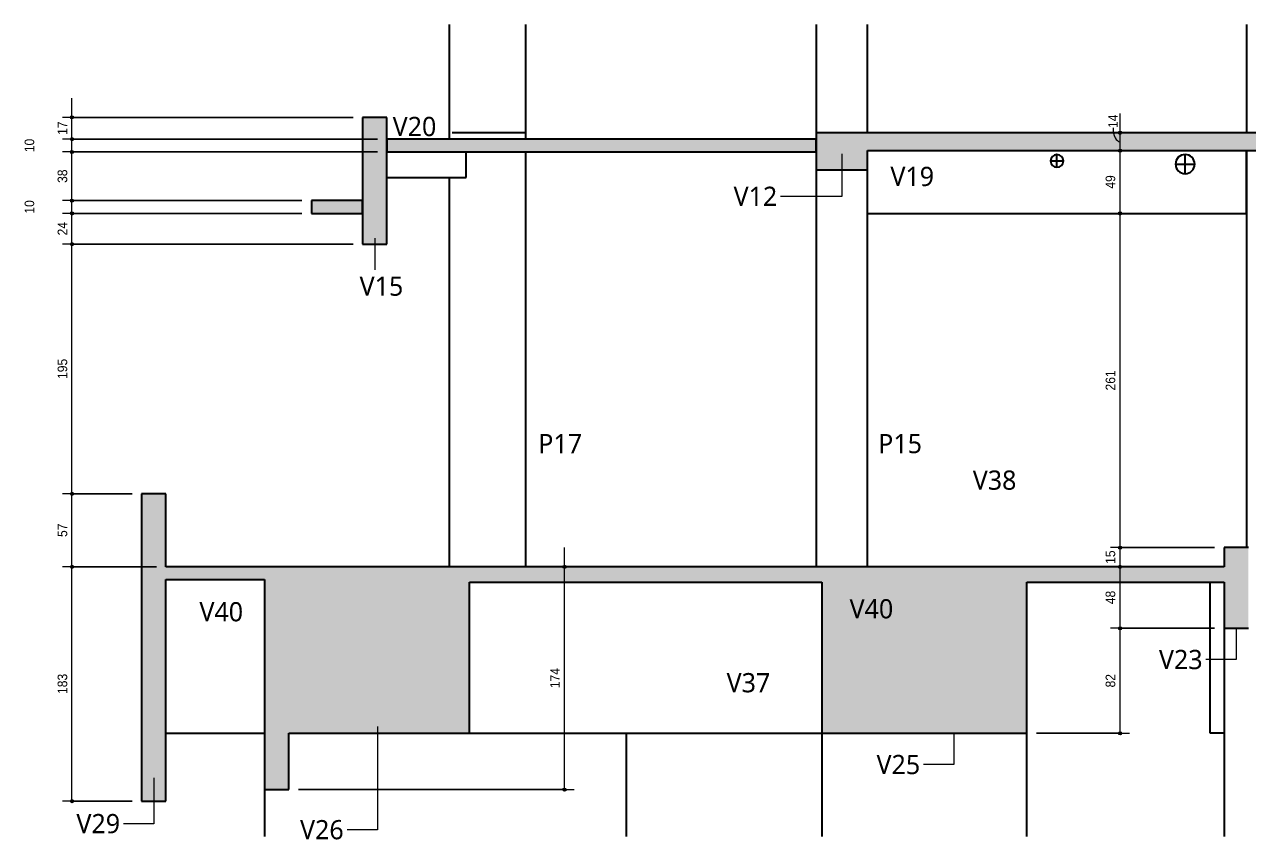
# Model space of a CAD drawing. Header units: centimetres. Extents: x -1897 to 22038, y -1268 to 84208.
# Drawn here: x 12975 to 13929, y 76305 to 76942 of the extents above; entities that cross this region are included whole.
import ezdxf

# ---------------------------------------------------------------- set-up
doc = ezdxf.new("R2010")
doc.units = ezdxf.units.CM
for name, color, linetype, lineweight in [('A-ANNO-DIMS', 7, 'Continuous', 9), ('A-ANNO-DIMS-50', 7, 'Continuous', 9), ('A-FLOR', 7, 'Continuous', 18), ('A-GENM', 7, 'Continuous', 18), ('S-BEAM', 7, 'Continuous', 18), ('S-BEAM-IDEN', 7, 'Continuous', 9), ('S-COLS', 7, 'Continuous', 18), ('S-COLS-IDEN', 7, 'Continuous', 9)]:
    doc.layers.add(name, color=color, linetype=linetype, lineweight=lineweight)
doc.styles.add('Arial_1', font='arial.ttf', dxfattribs={"width": 0.9, "height": 7.5})
doc.styles.add('Gadugi', font='gadugi.ttf', dxfattribs={"height": 15})
doc.dimstyles.new('PED_R80_1_5mm_ACIMA_As_ESQ__R00_1', dxfattribs={"dimscale": 30.48, "dimtxt": 7.651945, "dimasz": 0.328084, "dimexe": 0.246063, "dimexo": 0.246063, "dimgap": 0.049213, "dimtad": 1, "dimdec": 1, "dimrnd": 0.5, "dimdsep": 46, "dimtxsty": 'Arial_1', "dimblk1": 'DOTSMALL', "dimblk2": 'DOTSMALL', "dimsah": 1, "dimcen": 0.09, "dimdle": 0.492126, "dimazin": 0, "dimtfac": 1, "dimtdec": 4, "dimtix": 1, "dimtmove": 2, "dimatfit": 3, "dimfxl": 1, "dimtvp": 1, "dimtolj": 1, "dimtzin": 0, "dimarcsym": 2})
doc.dimstyles.new('PED_R80_1_5mm_ACIMA_As_ESQ__R00_2', dxfattribs={"dimscale": 30.48, "dimtxt": 7.651945, "dimasz": 0.328084, "dimexe": 0.246063, "dimexo": 0.246063, "dimgap": 0.049213, "dimtad": 1, "dimdec": 1, "dimrnd": 0.5, "dimdsep": 46, "dimtxsty": 'Arial_1', "dimblk1": 'DOTSMALL', "dimblk2": 'DOTSMALL', "dimsah": 1, "dimcen": 0.09, "dimdle": 0.492126, "dimazin": 0, "dimtfac": 1, "dimtdec": 4, "dimtix": 1, "dimtmove": 1, "dimatfit": 3, "dimfxl": 1, "dimtvp": 1, "dimtolj": 1, "dimtzin": 0, "dimarcsym": 2})
doc.dimstyles.new('PED_R80_1_5mm_ACIMA_As_ESQ__R00_3', dxfattribs={"dimscale": 30.48, "dimtxt": 7.651945, "dimasz": 0.328084, "dimexe": 0.246063, "dimexo": 0.246063, "dimgap": 0.049213, "dimtad": 1, "dimdec": 1, "dimrnd": 0.5, "dimdsep": 46, "dimtxsty": 'Arial_1', "dimblk1": 'DOTSMALL', "dimblk2": 'DOTSMALL', "dimsah": 1, "dimcen": 0.09, "dimdle": 0.492126, "dimazin": 0, "dimtfac": 1, "dimtdec": 4, "dimtix": 1, "dimtmove": 0, "dimatfit": 3, "dimfxl": 1, "dimtvp": 1, "dimtolj": 1, "dimtzin": 0, "dimarcsym": 2})

# ---------------------------------------------------------------- blocks, each defined once
blk = doc.blocks.new('PED_FURO_CIRCULAR_R04_2020 _INSTÂNCIA_ - FURO CIRC-3743613-CT001 K2 - CORTE A-A')
at = {"layer": 'A-GENM', "color": 253, "lineweight": 25, "true_color": 0xaaaaaa}
for p, q in [((-537.75, 76830), (-537.75, 76840)), ((-542.75, 76835), (-532.75, 76835))]:
    blk.add_line(p, q, dxfattribs=at)
blk = doc.blocks.new('PED_FURO_CIRCULAR_R04_2020 _INSTÂNCIA_ - FURO CIRC-3743808-CT001 K2 - CORTE A-A')
at = {"layer": 'A-GENM', "color": 253, "lineweight": 25, "true_color": 0xaaaaaa}
for p, q in [((-437.75, 76825), (-437.75, 76840)), ((-445.25, 76832.5), (-430.25, 76832.5))]:
    blk.add_line(p, q, dxfattribs=at)
blk = doc.blocks.new('DIMBLOCK369-CT001 K2 - CORTE A-A')
at = {"layer": 'A-ANNO-DIMS-50', "true_color": 0x000032}
h = blk.add_hatch(color=178, dxfattribs=at)
edge = h.paths.add_edge_path(flags=0)
edge.add_arc((13011.8, 76518), 1.25, 0, 360)
h = blk.add_hatch(color=178, dxfattribs=at)
edge = h.paths.add_edge_path(flags=0)
edge.add_arc((13011.8, 76335), 1.25, 0, 360)
at = {"layer": 'A-ANNO-DIMS-50', "color": 178, "true_color": 0x000032}
for p, q in [((13077.66, 76518), (13004.3, 76518)), ((13011.8, 76335), (13011.8, 76518)), ((13011.8, 76518), (13077.66, 76518)), ((13058.66, 76335), (13004.3, 76335)), ((13011.8, 76335), (13058.66, 76335))]:
    blk.add_line(p, q, dxfattribs=at)
for centre in [(13011.8, 76518), (13011.8, 76335)]:
    blk.add_circle(centre, 1.25, dxfattribs=at)
at = {"layer": 'A-ANNO-DIMS-50', "color": 0, "insert": (13000.57, 76418.73), "char_height": 7.5, "width": 18.6472, "attachment_point": 1, "rotation": 90, "line_spacing_factor": 0.941778, "style": 'Arial_1'}
blk.add_mtext('183', dxfattribs=at)
blk = doc.blocks.new('_DotSmall')
at = {"color": 0, "linetype": 'ByBlock', "const_width": 0.5}
blk.add_lwpolyline([(-0.0625, 0, 1), (0.0625, 0, 1)], format="xyb", close=True, dxfattribs=at)
blk = doc.blocks.new('DIMBLOCK370-CT001 K2 - CORTE A-A')
at = {"layer": 'A-ANNO-DIMS-50', "true_color": 0x000032}
h = blk.add_hatch(color=178, dxfattribs=at)
edge = h.paths.add_edge_path(flags=0)
edge.add_arc((13011.8, 76575), 1.25, 0, 360)
h = blk.add_hatch(color=178, dxfattribs=at)
edge = h.paths.add_edge_path(flags=0)
edge.add_arc((13011.8, 76518), 1.25, 0, 360)
at = {"layer": 'A-ANNO-DIMS-50', "color": 178, "true_color": 0x000032}
for p, q in [((13058.66, 76575), (13004.3, 76575)), ((13011.8, 76518), (13011.8, 76575)), ((13011.8, 76575), (13058.66, 76575)), ((13077.66, 76518), (13004.3, 76518)), ((13011.8, 76518), (13077.66, 76518))]:
    blk.add_line(p, q, dxfattribs=at)
for centre in [(13011.8, 76575), (13011.8, 76518)]:
    blk.add_circle(centre, 1.25, dxfattribs=at)
at = {"layer": 'A-ANNO-DIMS-50', "color": 0, "insert": (13000.57, 76541.32), "char_height": 7.5, "width": 12.4315, "attachment_point": 1, "rotation": 90, "line_spacing_factor": 0.941778, "style": 'Arial_1'}
blk.add_mtext('57', dxfattribs=at)
blk = doc.blocks.new('DIMBLOCK371-CT001 K2 - CORTE A-A')
at = {"layer": 'A-ANNO-DIMS-50', "true_color": 0x000032}
h = blk.add_hatch(color=178, dxfattribs=at)
edge = h.paths.add_edge_path(flags=0)
edge.add_arc((13011.8, 76770), 1.25, 0, 360)
h = blk.add_hatch(color=178, dxfattribs=at)
edge = h.paths.add_edge_path(flags=0)
edge.add_arc((13011.8, 76575), 1.25, 0, 360)
at = {"layer": 'A-ANNO-DIMS-50', "color": 178, "true_color": 0x000032}
for p, q in [((13231.16, 76770), (13004.3, 76770)), ((13011.8, 76575), (13011.8, 76770)), ((13011.8, 76770), (13231.16, 76770)), ((13058.66, 76575), (13004.3, 76575)), ((13011.8, 76575), (13058.66, 76575))]:
    blk.add_line(p, q, dxfattribs=at)
for centre in [(13011.8, 76770), (13011.8, 76575)]:
    blk.add_circle(centre, 1.25, dxfattribs=at)
at = {"layer": 'A-ANNO-DIMS-50', "color": 0, "insert": (13000.57, 76664.73), "char_height": 7.5, "width": 18.6472, "attachment_point": 1, "rotation": 90, "line_spacing_factor": 0.941778, "style": 'Arial_1'}
blk.add_mtext('195', dxfattribs=at)
blk = doc.blocks.new('DIMBLOCK372-CT001 K2 - CORTE A-A')
at = {"layer": 'A-ANNO-DIMS-50', "true_color": 0x000032}
h = blk.add_hatch(color=178, dxfattribs=at)
edge = h.paths.add_edge_path(flags=0)
edge.add_arc((13011.8, 76794), 1.25, 0, 360)
h = blk.add_hatch(color=178, dxfattribs=at)
edge = h.paths.add_edge_path(flags=0)
edge.add_arc((13011.8, 76770), 1.25, 0, 360)
at = {"layer": 'A-ANNO-DIMS-50', "color": 178, "true_color": 0x000032}
for p, q in [((13191.16, 76794), (13004.3, 76794)), ((13011.8, 76770), (13011.8, 76794)), ((13011.8, 76794), (13191.16, 76794)), ((13231.16, 76770), (13004.3, 76770)), ((13011.8, 76770), (13231.16, 76770))]:
    blk.add_line(p, q, dxfattribs=at)
for centre in [(13011.8, 76794), (13011.8, 76770)]:
    blk.add_circle(centre, 1.25, dxfattribs=at)
at = {"layer": 'A-ANNO-DIMS-50', "color": 0, "insert": (13000.57, 76776.82), "char_height": 7.5, "width": 12.4315, "attachment_point": 1, "rotation": 90, "line_spacing_factor": 0.941778, "style": 'Arial_1'}
blk.add_mtext('24', dxfattribs=at)
blk = doc.blocks.new('DIMBLOCK373-CT001 K2 - CORTE A-A')
at = {"layer": 'A-ANNO-DIMS-50', "true_color": 0x000032}
h = blk.add_hatch(color=178, dxfattribs=at)
edge = h.paths.add_edge_path(flags=0)
edge.add_arc((13011.8, 76804), 1.25, 0, 360)
h = blk.add_hatch(color=178, dxfattribs=at)
edge = h.paths.add_edge_path(flags=0)
edge.add_arc((13011.8, 76794), 1.25, 0, 360)
at = {"layer": 'A-ANNO-DIMS-50', "color": 178, "true_color": 0x000032}
for p, q in [((13191.16, 76804), (13004.3, 76804)), ((13011.8, 76794), (13011.8, 76804)), ((13011.8, 76804), (13191.16, 76804)), ((13191.16, 76794), (13004.3, 76794)), ((13011.8, 76794), (13191.16, 76794))]:
    blk.add_line(p, q, dxfattribs=at)
for centre in [(13011.8, 76804), (13011.8, 76794)]:
    blk.add_circle(centre, 1.25, dxfattribs=at)
at = {"layer": 'A-ANNO-DIMS-50', "color": 0, "insert": (12974.81, 76793.82), "char_height": 7.5, "width": 12.4315, "attachment_point": 1, "rotation": 90, "line_spacing_factor": 0.941778, "style": 'Arial_1'}
blk.add_mtext('10', dxfattribs=at)
blk = doc.blocks.new('DIMBLOCK374-CT001 K2 - CORTE A-A')
at = {"layer": 'A-ANNO-DIMS-50', "true_color": 0x000032}
h = blk.add_hatch(color=178, dxfattribs=at)
edge = h.paths.add_edge_path(flags=0)
edge.add_arc((13011.8, 76842), 1.25, 0, 360)
h = blk.add_hatch(color=178, dxfattribs=at)
edge = h.paths.add_edge_path(flags=0)
edge.add_arc((13011.8, 76804), 1.25, 0, 360)
at = {"layer": 'A-ANNO-DIMS-50', "color": 178, "true_color": 0x000032}
for p, q in [((13250.16, 76842), (13004.3, 76842)), ((13011.8, 76804), (13011.8, 76842)), ((13011.8, 76842), (13250.16, 76842)), ((13191.16, 76804), (13004.3, 76804)), ((13011.8, 76804), (13191.16, 76804))]:
    blk.add_line(p, q, dxfattribs=at)
for centre in [(13011.8, 76842), (13011.8, 76804)]:
    blk.add_circle(centre, 1.25, dxfattribs=at)
at = {"layer": 'A-ANNO-DIMS-50', "color": 0, "insert": (13000.57, 76817.82), "char_height": 7.5, "width": 12.4315, "attachment_point": 1, "rotation": 90, "line_spacing_factor": 0.941778, "style": 'Arial_1'}
blk.add_mtext('38', dxfattribs=at)
blk = doc.blocks.new('DIMBLOCK375-CT001 K2 - CORTE A-A')
at = {"layer": 'A-ANNO-DIMS-50', "true_color": 0x000032}
h = blk.add_hatch(color=178, dxfattribs=at)
edge = h.paths.add_edge_path(flags=0)
edge.add_arc((13011.8, 76852), 1.25, 0, 360)
h = blk.add_hatch(color=178, dxfattribs=at)
edge = h.paths.add_edge_path(flags=0)
edge.add_arc((13011.8, 76842), 1.25, 0, 360)
at = {"layer": 'A-ANNO-DIMS-50', "color": 178, "true_color": 0x000032}
for p, q in [((13250.16, 76852), (13004.3, 76852)), ((13011.8, 76842), (13011.8, 76852)), ((13011.8, 76852), (13250.16, 76852)), ((13250.16, 76842), (13004.3, 76842)), ((13011.8, 76842), (13250.16, 76842))]:
    blk.add_line(p, q, dxfattribs=at)
for centre in [(13011.8, 76852), (13011.8, 76842)]:
    blk.add_circle(centre, 1.25, dxfattribs=at)
at = {"layer": 'A-ANNO-DIMS-50', "color": 0, "insert": (12974.81, 76841.82), "char_height": 7.5, "width": 12.4315, "attachment_point": 1, "rotation": 90, "line_spacing_factor": 0.941778, "style": 'Arial_1'}
blk.add_mtext('10', dxfattribs=at)
blk = doc.blocks.new('DIMBLOCK376-CT001 K2 - CORTE A-A')
at = {"layer": 'A-ANNO-DIMS-50', "true_color": 0x000032}
h = blk.add_hatch(color=178, dxfattribs=at)
edge = h.paths.add_edge_path(flags=0)
edge.add_arc((13011.8, 76869), 1.25, 0, 360)
h = blk.add_hatch(color=178, dxfattribs=at)
edge = h.paths.add_edge_path(flags=0)
edge.add_arc((13011.8, 76852), 1.25, 0, 360)
at = {"layer": 'A-ANNO-DIMS-50', "color": 178, "true_color": 0x000032}
for p, q in [((13011.8, 76852), (13011.8, 76884)), ((13231.16, 76869), (13004.3, 76869)), ((13011.8, 76869), (13231.16, 76869)), ((13250.16, 76852), (13004.3, 76852)), ((13011.8, 76852), (13250.16, 76852))]:
    blk.add_line(p, q, dxfattribs=at)
for centre in [(13011.8, 76869), (13011.8, 76852)]:
    blk.add_circle(centre, 1.25, dxfattribs=at)
at = {"layer": 'A-ANNO-DIMS-50', "color": 0, "insert": (13000.57, 76855.32), "char_height": 7.5, "width": 12.4315, "attachment_point": 1, "rotation": 90, "line_spacing_factor": 0.941778, "style": 'Arial_1'}
blk.add_mtext('17', dxfattribs=at)
blk = doc.blocks.new('DIMBLOCK381-CT001 K2 - CORTE A-A')
at = {"layer": 'A-ANNO-DIMS-50', "true_color": 0x000032}
h = blk.add_hatch(color=178, dxfattribs=at)
edge = h.paths.add_edge_path(flags=0)
edge.add_arc((13829.86, 76470), 1.25, 0, 360)
h = blk.add_hatch(color=178, dxfattribs=at)
edge = h.paths.add_edge_path(flags=0)
edge.add_arc((13829.86, 76388), 1.25, 0, 360)
at = {"layer": 'A-ANNO-DIMS-50', "color": 178, "true_color": 0x000032}
for p, q in [((13903.66, 76470), (13822.36, 76470)), ((13829.86, 76388), (13829.86, 76470)), ((13829.86, 76470), (13903.66, 76470)), ((13764.66, 76388), (13837.36, 76388)), ((13829.86, 76388), (13764.66, 76388))]:
    blk.add_line(p, q, dxfattribs=at)
for centre in [(13829.86, 76470), (13829.86, 76388)]:
    blk.add_circle(centre, 1.25, dxfattribs=at)
at = {"layer": 'A-ANNO-DIMS-50', "color": 0, "insert": (13818.62, 76423.82), "char_height": 7.5, "width": 12.4315, "attachment_point": 1, "rotation": 90, "line_spacing_factor": 0.941778, "style": 'Arial_1'}
blk.add_mtext('82', dxfattribs=at)
blk = doc.blocks.new('DIMBLOCK382-CT001 K2 - CORTE A-A')
at = {"layer": 'A-ANNO-DIMS-50', "true_color": 0x000032}
h = blk.add_hatch(color=178, dxfattribs=at)
edge = h.paths.add_edge_path(flags=0)
edge.add_arc((13829.86, 76518), 1.25, 0, 360)
h = blk.add_hatch(color=178, dxfattribs=at)
edge = h.paths.add_edge_path(flags=0)
edge.add_arc((13829.86, 76470), 1.25, 0, 360)
at = {"layer": 'A-ANNO-DIMS-50', "color": 178, "true_color": 0x000032}
for p, q in [((13835.59, 76518), (13822.36, 76518)), ((13829.86, 76470), (13829.86, 76518)), ((13829.86, 76518), (13835.59, 76518)), ((13903.66, 76470), (13822.36, 76470)), ((13829.86, 76470), (13903.66, 76470))]:
    blk.add_line(p, q, dxfattribs=at)
for centre in [(13829.86, 76518), (13829.86, 76470)]:
    blk.add_circle(centre, 1.25, dxfattribs=at)
at = {"layer": 'A-ANNO-DIMS-50', "color": 0, "insert": (13818.62, 76488.82), "char_height": 7.5, "width": 12.4315, "attachment_point": 1, "rotation": 90, "line_spacing_factor": 0.941778, "style": 'Arial_1'}
blk.add_mtext('48', dxfattribs=at)
blk = doc.blocks.new('DIMBLOCK383-CT001 K2 - CORTE A-A')
at = {"layer": 'A-ANNO-DIMS-50', "true_color": 0x000032}
h = blk.add_hatch(color=178, dxfattribs=at)
edge = h.paths.add_edge_path(flags=0)
edge.add_arc((13829.86, 76533), 1.25, 0, 360)
h = blk.add_hatch(color=178, dxfattribs=at)
edge = h.paths.add_edge_path(flags=0)
edge.add_arc((13829.86, 76518), 1.25, 0, 360)
at = {"layer": 'A-ANNO-DIMS-50', "color": 178, "true_color": 0x000032}
for p, q in [((13903.66, 76533), (13822.36, 76533)), ((13829.86, 76518), (13829.86, 76533)), ((13829.86, 76533), (13903.66, 76533)), ((13835.59, 76518), (13822.36, 76518)), ((13829.86, 76518), (13835.59, 76518))]:
    blk.add_line(p, q, dxfattribs=at)
for centre in [(13829.86, 76533), (13829.86, 76518)]:
    blk.add_circle(centre, 1.25, dxfattribs=at)
at = {"layer": 'A-ANNO-DIMS-50', "color": 0, "insert": (13818.62, 76520.32), "char_height": 7.5, "width": 12.4315, "attachment_point": 1, "rotation": 90, "line_spacing_factor": 0.941778, "style": 'Arial_1'}
blk.add_mtext('15', dxfattribs=at)
blk = doc.blocks.new('DIMBLOCK384-CT001 K2 - CORTE A-A')
at = {"layer": 'A-ANNO-DIMS-50', "true_color": 0x000032}
h = blk.add_hatch(color=178, dxfattribs=at)
edge = h.paths.add_edge_path(flags=0)
edge.add_arc((13829.86, 76794), 1.25, 0, 360)
h = blk.add_hatch(color=178, dxfattribs=at)
edge = h.paths.add_edge_path(flags=0)
edge.add_arc((13829.86, 76533), 1.25, 0, 360)
at = {"layer": 'A-ANNO-DIMS-50', "color": 178, "true_color": 0x000032}
for p, q in [((13835.59, 76794), (13822.36, 76794)), ((13829.86, 76533), (13829.86, 76794)), ((13829.86, 76794), (13835.59, 76794)), ((13903.66, 76533), (13822.36, 76533)), ((13829.86, 76533), (13903.66, 76533))]:
    blk.add_line(p, q, dxfattribs=at)
for centre in [(13829.86, 76794), (13829.86, 76533)]:
    blk.add_circle(centre, 1.25, dxfattribs=at)
at = {"layer": 'A-ANNO-DIMS-50', "color": 0, "insert": (13818.62, 76655.73), "char_height": 7.5, "width": 18.6472, "attachment_point": 1, "rotation": 90, "line_spacing_factor": 0.941778, "style": 'Arial_1'}
blk.add_mtext('261', dxfattribs=at)
blk = doc.blocks.new('DIMBLOCK385-CT001 K2 - CORTE A-A')
at = {"layer": 'A-ANNO-DIMS-50', "true_color": 0x000032}
h = blk.add_hatch(color=178, dxfattribs=at)
edge = h.paths.add_edge_path(flags=0)
edge.add_arc((13829.86, 76843), 1.25, 0, 360)
h = blk.add_hatch(color=178, dxfattribs=at)
edge = h.paths.add_edge_path(flags=0)
edge.add_arc((13829.86, 76794), 1.25, 0, 360)
at = {"layer": 'A-ANNO-DIMS-50', "color": 178, "true_color": 0x000032}
for p, q in [((13835.59, 76843), (13822.36, 76843)), ((13829.86, 76794), (13829.86, 76843)), ((13829.86, 76843), (13835.59, 76843)), ((13835.59, 76794), (13822.36, 76794)), ((13829.86, 76794), (13835.59, 76794))]:
    blk.add_line(p, q, dxfattribs=at)
for centre in [(13829.86, 76843), (13829.86, 76794)]:
    blk.add_circle(centre, 1.25, dxfattribs=at)
at = {"layer": 'A-ANNO-DIMS-50', "color": 0, "insert": (13818.62, 76813.32), "char_height": 7.5, "width": 12.4315, "attachment_point": 1, "rotation": 90, "line_spacing_factor": 0.941778, "style": 'Arial_1'}
blk.add_mtext('49', dxfattribs=at)
blk = doc.blocks.new('DIMBLOCK386-CT001 K2 - CORTE A-A')
at = {"layer": 'A-ANNO-DIMS-50', "true_color": 0x000032}
h = blk.add_hatch(color=178, dxfattribs=at)
edge = h.paths.add_edge_path(flags=0)
edge.add_arc((13829.86, 76857), 1.25, 0, 360)
h = blk.add_hatch(color=178, dxfattribs=at)
edge = h.paths.add_edge_path(flags=0)
edge.add_arc((13829.86, 76843), 1.25, 0, 360)
at = {"layer": 'A-ANNO-DIMS-50', "color": 178, "true_color": 0x000032}
for p, q in [((13829.86, 76843), (13829.86, 76872)), ((13835.59, 76857), (13822.36, 76857)), ((13829.86, 76857), (13835.59, 76857)), ((13835.59, 76843), (13822.36, 76843)), ((13829.86, 76843), (13835.59, 76843))]:
    blk.add_line(p, q, dxfattribs=at)
for centre in [(13829.86, 76857), (13829.86, 76843)]:
    blk.add_circle(centre, 1.25, dxfattribs=at)
blk.add_ellipse((13829.86, 76860.73), major_axis=(0, 10.73), ratio=0.501103, start_param=1.570796, end_param=3.141593, dxfattribs=at)
at = {"layer": 'A-ANNO-DIMS-50', "color": 0, "insert": (13820.63, 76860.73), "char_height": 7.5, "width": 12.4315, "attachment_point": 1, "rotation": 90, "line_spacing_factor": 0.941778, "style": 'Arial_1'}
blk.add_mtext('14', dxfattribs=at)
blk = doc.blocks.new('DIMBLOCK397-CT001 K2 - CORTE A-A')
at = {"layer": 'A-ANNO-DIMS-50', "true_color": 0x000032}
h = blk.add_hatch(color=178, dxfattribs=at)
edge = h.paths.add_edge_path(flags=0)
edge.add_arc((13396.32, 76518), 1.25, 0, 360)
h = blk.add_hatch(color=178, dxfattribs=at)
edge = h.paths.add_edge_path(flags=0)
edge.add_arc((13396.32, 76344), 1.25, 0, 360)
at = {"layer": 'A-ANNO-DIMS-50', "color": 178, "true_color": 0x000032}
for p, q in [((13396.32, 76344), (13396.32, 76533)), ((13329.66, 76518), (13403.82, 76518)), ((13396.32, 76518), (13329.66, 76518)), ((13188.66, 76344), (13403.82, 76344)), ((13396.32, 76344), (13188.66, 76344))]:
    blk.add_line(p, q, dxfattribs=at)
for centre in [(13396.32, 76518), (13396.32, 76344)]:
    blk.add_circle(centre, 1.25, dxfattribs=at)
at = {"layer": 'A-ANNO-DIMS-50', "color": 0, "insert": (13385.09, 76423.23), "char_height": 7.5, "width": 18.6472, "attachment_point": 1, "rotation": 90, "line_spacing_factor": 0.941778, "style": 'Arial_1'}
blk.add_mtext('174', dxfattribs=at)

msp = doc.modelspace()

# ---------------------------------------------------------------- hatches: boundary and pattern name
at = {"layer": 'A-FLOR', "true_color": 0xa6a6a6}
for points in [[(13840.08, 76843), (14084.16, 76843), (14084.16, 76857), (13632.66, 76857), (13632.66, 76843), (13639.77, 76843)], [(13339.32, 76842), (13592.66, 76842), (13592.66, 76852), (13257.66, 76852), (13257.66, 76842), (13314.28, 76842)], [(13198.66, 76794), (13238.66, 76794), (13238.66, 76804), (13198.66, 76804)], [(13162.16, 76508), (13162.16, 76518), (13085.16, 76518), (13085.16, 76508)], [(13439.47, 76506), (13597.16, 76506), (13597.16, 76518), (13322.16, 76518), (13322.16, 76506), (13339.32, 76506)], [(13757.16, 76506), (13911.16, 76506), (13911.16, 76518), (13757.16, 76518)]]:
    msp.add_hatch(color=253, dxfattribs=at).paths.add_polyline_path(points, flags=0)
at = {"layer": 'S-BEAM', "true_color": 0xa6a6a6}
for points in [[(13238.66, 76770), (13257.66, 76770), (13257.66, 76869), (13238.66, 76869), (13238.66, 76794)], [(13592.66, 76828), (13632.66, 76828), (13632.66, 76857), (13592.66, 76857), (13592.66, 76830)], [(13085.16, 76335), (13085.16, 76575), (13066.16, 76575), (13066.16, 76335)], [(13930.16, 76470), (13930.16, 76533), (13911.16, 76533), (13911.16, 76470)], [(13162.16, 76344), (13181.16, 76344), (13181.16, 76388), (13322.16, 76388), (13322.16, 76518), (13162.16, 76518), (13162.16, 76372.1)], [(13597.16, 76388), (13757.16, 76388), (13757.16, 76518), (13597.16, 76518), (13597.16, 76506)]]:
    msp.add_hatch(color=253, dxfattribs=at).paths.add_polyline_path(points, flags=0)

# ---------------------------------------------------------------- linework, layer by layer
at = {"layer": 'A-FLOR', "lineweight": 25}
for p, q in [((14084.16, 76857), (13632.66, 76857)), ((13592.66, 76852), (13257.66, 76852)), ((13257.66, 76852), (13257.66, 76842)), ((13592.66, 76842), (13592.66, 76852)), ((13257.66, 76842), (13592.66, 76842)), ((13632.66, 76843), (14084.16, 76843)), ((13238.66, 76804), (13198.66, 76804)), ((13198.66, 76804), (13198.66, 76794)), ((13238.66, 76794), (13238.66, 76804)), ((13198.66, 76794), (13238.66, 76794)), ((13162.16, 76518), (13085.16, 76518)), ((13597.16, 76518), (13322.16, 76518)), ((13911.16, 76518), (13757.16, 76518)), ((13085.16, 76508), (13162.16, 76508)), ((13322.16, 76506), (13597.16, 76506)), ((13757.16, 76506), (13911.16, 76506))]:
    msp.add_line(p, q, dxfattribs=at)
at = {"layer": 'S-BEAM', "lineweight": 25}
for p, q in [((13257.66, 76869), (13238.66, 76869)), ((13238.66, 76869), (13238.66, 76804)), ((13257.66, 76852), (13257.66, 76869)), ((13632.66, 76857), (13592.66, 76857)), ((13592.66, 76857), (13592.66, 76852)), ((13257.66, 76842), (13257.66, 76852)), ((13592.66, 76852), (13592.66, 76842)), ((13257.66, 76770), (13257.66, 76842)), ((13319.58, 76822), (13319.58, 76842)), ((13592.66, 76842), (13592.66, 76828)), ((13632.66, 76828), (13632.66, 76843)), ((13928.66, 76794), (13928.66, 76843)), ((13592.66, 76828), (13632.66, 76828)), ((13257.66, 76822), (13319.58, 76822)), ((13238.66, 76804), (13238.66, 76794)), ((13238.66, 76794), (13238.66, 76770)), ((13632.66, 76794), (13928.66, 76794)), ((13238.66, 76770), (13257.66, 76770)), ((13085.16, 76575), (13066.16, 76575)), ((13066.16, 76575), (13066.16, 76335)), ((13085.16, 76518), (13085.16, 76575)), ((13930.16, 76533), (13911.16, 76533)), ((13911.16, 76533), (13911.16, 76518)), ((13322.16, 76518), (13162.16, 76518)), ((13757.16, 76518), (13597.16, 76518)), ((13085.16, 76335), (13085.16, 76508)), ((13162.16, 76508), (13162.16, 76344)), ((13322.16, 76388), (13322.16, 76506)), ((13597.16, 76506), (13597.16, 76388)), ((13757.16, 76388), (13757.16, 76506)), ((13900.16, 76388), (13900.16, 76506)), ((13911.16, 76506), (13911.16, 76470)), ((13911.16, 76470), (13930.16, 76470)), ((13085.16, 76388), (13162.16, 76388)), ((13181.16, 76344), (13181.16, 76388)), ((13181.16, 76388), (13322.16, 76388)), ((13322.16, 76388), (13597.16, 76388)), ((13597.16, 76388), (13757.16, 76388)), ((13911.16, 76388), (13900.16, 76388)), ((13162.16, 76344), (13181.16, 76344)), ((13066.16, 76335), (13085.16, 76335))]:
    msp.add_line(p, q, dxfattribs=at)
for centre, radius, start, end in [((13780.66, 76835), 5, 90, 270), ((13780.66, 76835), 5, 270, 90), ((13880.66, 76832.5), 7.5, 90, 270), ((13880.66, 76832.5), 7.5, 270, 90)]:
    msp.add_arc(centre, radius, start, end, dxfattribs=at)
at = {"layer": 'S-BEAM-IDEN'}
for p, q in [((13612.66, 76840.43), (13612.66, 76807.31)), ((13612.66, 76807.31), (13564.93, 76807.31)), ((13248.16, 76774.59), (13248.16, 76749.9)), ((13920.66, 76470), (13920.66, 76445.59)), ((13920.66, 76445.59), (13896.97, 76445.59)), ((13250.2, 76393.37), (13250.2, 76312.7)), ((13700.2, 76388), (13700.2, 76363.59)), ((13700.2, 76363.59), (13676.51, 76363.59)), ((13075.66, 76353.29), (13075.66, 76317.44)), ((13075.66, 76317.44), (13051.97, 76317.44)), ((13250.2, 76312.7), (13226.51, 76312.7))]:
    msp.add_line(p, q, dxfattribs=at)
at = {"layer": 'S-COLS', "lineweight": 25}
for p, q in [((13306.16, 76941.56), (13306.16, 76852)), ((13366.16, 76852), (13366.16, 76941.56)), ((13592.66, 76941.56), (13592.66, 76857)), ((13632.66, 76857), (13632.66, 76941.56)), ((13928.66, 76941.56), (13928.66, 76857)), ((13306.16, 76857), (13306.16, 76852)), ((13311.17, 76857), (13308.45, 76857)), ((13314.89, 76857), (13311.23, 76857)), ((13319.42, 76857), (13314.95, 76857)), ((13324.59, 76857), (13319.49, 76857)), ((13330.21, 76857), (13324.68, 76857)), ((13336.16, 76857), (13330.31, 76857)), ((13366.16, 76857), (13336.16, 76857)), ((13366.16, 76852), (13366.16, 76857)), ((13366.16, 76518), (13366.16, 76842)), ((13928.66, 76843), (13928.66, 76533)), ((13592.66, 76828), (13592.66, 76518)), ((13632.66, 76518), (13632.66, 76828)), ((13306.16, 76822), (13306.16, 76518)), ((13911.16, 76470), (13911.16, 76307.41)), ((13444.66, 76307.41), (13444.66, 76388)), ((13597.16, 76388), (13597.16, 76307.41)), ((13757.16, 76307.41), (13757.16, 76388)), ((13162.16, 76344), (13162.16, 76307.41))]:
    msp.add_line(p, q, dxfattribs=at)

# ---------------------------------------------------------------- block references
at = {"layer": 'A-GENM', "color": 253, "lineweight": 25, "true_color": 0xaaaaaa}
for name in ['PED_FURO_CIRCULAR_R04_2020 _INSTÂNCIA_ - FURO CIRC-3743613-CT001 K2 - CORTE A-A', 'PED_FURO_CIRCULAR_R04_2020 _INSTÂNCIA_ - FURO CIRC-3743808-CT001 K2 - CORTE A-A']:
    msp.add_blockref(name, (14318.41, 0), dxfattribs=at)

# ---------------------------------------------------------------- texts
at = {"layer": 'S-BEAM-IDEN', "char_height": 15, "width": 44.0928, "attachment_point": 1, "style": 'Gadugi'}
for s, insert in [('V20', (13262.11, 76869.39)), ('V19', (13650.64, 76830.4)), ('V12', (13528.23, 76814.86)), ('V15', (13236.31, 76744.72)), ('V38', (13714.93, 76593.23)), ('V40', (13618.79, 76492.75)), ('V40', (13111.27, 76490.44)), ('V23', (13860.27, 76453.14)), ('V37', (13522.79, 76435.04)), ('V25', (13639.81, 76371.14)), ('V29', (13015.27, 76324.99)), ('V26', (13189.81, 76320.25))]:
    msp.add_mtext(s, dxfattribs=dict(at, insert=insert))
at = {"layer": 'S-COLS-IDEN', "char_height": 15, "width": 42.4894, "attachment_point": 1, "style": 'Gadugi'}
for s, insert in [('P17', (13375.78, 76621.76)), ('P15', (13641.11, 76621.76))]:
    msp.add_mtext(s, dxfattribs=dict(at, insert=insert))

# ---------------------------------------------------------------- dimensions: what is measured, and where the dimension line sits
at = {"layer": 'A-ANNO-DIMS', "color": 178, "true_color": 0x000032}
for base, p1, p2, override, picture, middle in [((13011.8, 76869), (13257.66, 76852), (13238.66, 76869), {"dimpost": '<>', "dimfxl": 25.495098}, 'DIMBLOCK376-CT001 K2 - CORTE A-A', (13006.54, 76860.5)), ((13011.8, 76842), (13198.66, 76804), (13257.66, 76842), {"dimpost": '<>', "dimfxl": 70.178344}, 'DIMBLOCK374-CT001 K2 - CORTE A-A', (13006.47, 76823)), ((13829.86, 76843), (13828.09, 76794), (13828.09, 76843), {"dimpost": '<>', "dimfxl": 49}, 'DIMBLOCK385-CT001 K2 - CORTE A-A', (13824.53, 76818.5)), ((13011.8, 76794), (13238.66, 76770), (13198.66, 76794), {"dimpost": '<>', "dimfxl": 46.647615}, 'DIMBLOCK372-CT001 K2 - CORTE A-A', (13006.54, 76782)), ((13829.86, 76794), (13911.16, 76533), (13828.09, 76794), {"dimpost": '<>', "dimfxl": 273.89898}, 'DIMBLOCK384-CT001 K2 - CORTE A-A', (13824.53, 76663.5)), ((13011.8, 76770), (13066.16, 76575), (13238.66, 76770), {"dimpost": '<>', "dimfxl": 260.346826}, 'DIMBLOCK371-CT001 K2 - CORTE A-A', (13006.48, 76672.5)), ((13011.8, 76575), (13085.16, 76518), (13066.16, 76575), {"dimpost": '<>', "dimfxl": 60.083276}, 'DIMBLOCK370-CT001 K2 - CORTE A-A', (13006.49, 76546.5)), ((13396.32, 76518), (13181.16, 76344), (13322.16, 76518), {"dimpost": '<>', "dimfxl": 223.957585}, 'DIMBLOCK397-CT001 K2 - CORTE A-A', (13391.06, 76431)), ((13829.86, 76533), (13828.09, 76518), (13911.16, 76533), {"dimpost": '<>', "dimfxl": 84.413834}, 'DIMBLOCK383-CT001 K2 - CORTE A-A', (13824.53, 76525.5)), ((13011.8, 76518), (13066.16, 76335), (13085.16, 76518), {"dimpost": '<>', "dimfxl": 183.983695}, 'DIMBLOCK369-CT001 K2 - CORTE A-A', (13006.47, 76426.5)), ((13829.86, 76518), (13911.16, 76470), (13828.09, 76518), {"dimpost": '<>', "dimfxl": 95.941104}, 'DIMBLOCK382-CT001 K2 - CORTE A-A', (13824.53, 76494)), ((13829.86, 76470), (13757.16, 76388), (13911.16, 76470), {"dimpost": '<>', "dimfxl": 174.470628}, 'DIMBLOCK381-CT001 K2 - CORTE A-A', (13824.53, 76429))]:
    dim = msp.add_linear_dim(base=base, p1=p1, p2=p2, angle=90, dimstyle='PED_R80_1_5mm_ACIMA_As_ESQ__R00_3', override=override, dxfattribs=at)
    dim.commit()
    dim.dimension.update_dxf_attribs({"geometry": picture, "text_midpoint": middle})
for base, p1, p2, dimstyle, override, picture, middle in [((13829.86, 76857), (13828.09, 76843), (13828.09, 76857), 'PED_R80_1_5mm_ACIMA_As_ESQ__R00_2', {"dimpost": '<>', "dimfxl": 14}, 'DIMBLOCK386-CT001 K2 - CORTE A-A', (13825.63, 76866.95)), ((13011.8, 76852), (13257.66, 76842), (13257.66, 76852), 'PED_R80_1_5mm_ACIMA_As_ESQ__R00_1', {"dimpost": '<>', "dimfxl": 10}, 'DIMBLOCK375-CT001 K2 - CORTE A-A', (12979.81, 76848.04)), ((13011.8, 76804), (13198.66, 76794), (13198.66, 76804), 'PED_R80_1_5mm_ACIMA_As_ESQ__R00_1', {"dimpost": '<>', "dimfxl": 10}, 'DIMBLOCK373-CT001 K2 - CORTE A-A', (12979.81, 76800.04))]:
    dim = msp.add_linear_dim(base=base, p1=p1, p2=p2, angle=90, dimstyle=dimstyle, override=override, dxfattribs=at)
    dim.commit()
    dim.dimension.update_dxf_attribs({"geometry": picture, "text_midpoint": middle, "dimtype": 160, "text_rotation": 90})

doc.saveas('drawing.dxf')
